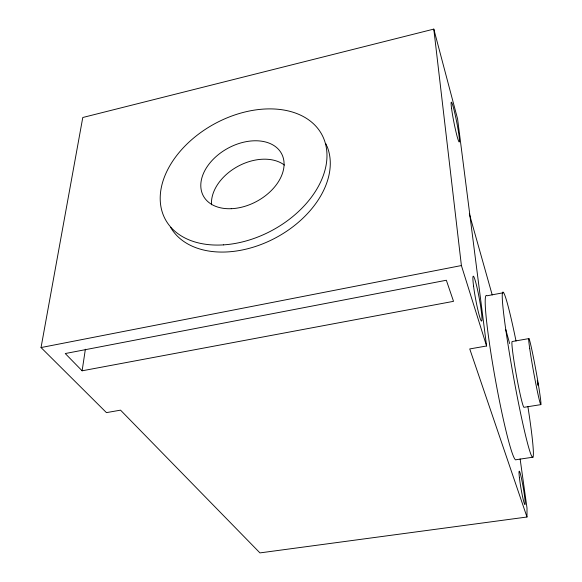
<?xml version="1.0" encoding="UTF-8"?>
<svg xmlns="http://www.w3.org/2000/svg" width="582" height="582" viewBox="0 0 582 582"><rect width="100%" height="100%" fill="white"/><g stroke="black" fill="none" stroke-linecap="round" stroke-linejoin="round"><path stroke-width="0.87" d="M526.979 517.012L469.739 348.938L486.574 345.984L457.583 118.91L433.801 29.1L82.782 117.499L41.038 347.556L106.441 412.623L120.539 410.15L259.95 552.9L526.979 517.012L527.008 508.093L520.119 458.922M82.12 370.807L65.257 353.543L446.343 280.248L453.524 301.331L82.12 370.807L85.372 349.236M41.038 347.556L461.402 265.552L486.574 345.984M503.474 292.717L487.061 295.78A83.539 6.002 79.8 0 0 494.94 377.136A83.539 6.002 79.8 0 0 516.234 459.685L533.017 457.197M528.893 338.6L512.24 341.518A33.45 1.841 79.8 0 0 516.161 374.073A33.45 1.841 79.8 0 0 524.062 407.305L540.86 404.628M469.325 213.776L492.205 294.928M505.736 329.427L509.636 343.562M433.801 29.1L461.402 265.552M527.896 406.578A83.866 4.62 79.8 0 1 526.899 440.829A83.866 4.62 79.8 0 1 503.299 310.424A83.866 4.62 79.8 0 1 516.023 341.016M325.949 143.863A88.209 60.477 -28.5 0 1 326.691 145.464M327.026 146.271A88.209 60.477 -28.5 0 1 274.318 238.547A88.209 60.477 -28.5 0 1 170.642 227.417M211.535 204.777A43.468 30.104 -28.5 0 1 237.849 166.379A43.468 30.104 -28.5 0 1 284.431 165.092M538.212 385.568L537.317 380.781L538.212 385.568M473.573 286.235A22.8 1.855 79.5 0 0 481.445 321.046A22.8 1.855 79.5 0 0 477.298 288.723A22.8 1.855 79.5 0 0 473.573 286.235M519.413 477.647A16.878 1.171 80.3 0 0 524.746 504.405A16.878 1.171 80.3 0 0 522.163 481.772A16.878 1.171 80.3 0 0 519.413 477.647M451.552 108.325A20.246 1.39 78.8 0 0 458.754 141.397A20.246 1.39 78.8 0 0 455.582 116.647A20.246 1.39 78.8 0 0 451.552 108.325M529.729 348.676A33.574 1.28 79.7 0 0 540.343 403.661A33.574 1.28 79.7 0 0 534.422 362.455A33.574 1.28 79.7 0 0 529.729 348.676M223.473 244.877A89.01 60.564 -28.5 0 0 323.745 138.581A89.01 60.564 -28.5 0 0 183.556 147.515A89.01 60.564 -28.5 0 0 223.473 244.877M231.258 208.698A44.45 30.213 -28.5 0 0 282.765 156.362A44.45 30.213 -28.5 0 0 213.274 159.228A44.45 30.213 -28.5 0 0 231.258 208.698"/></g></svg>
